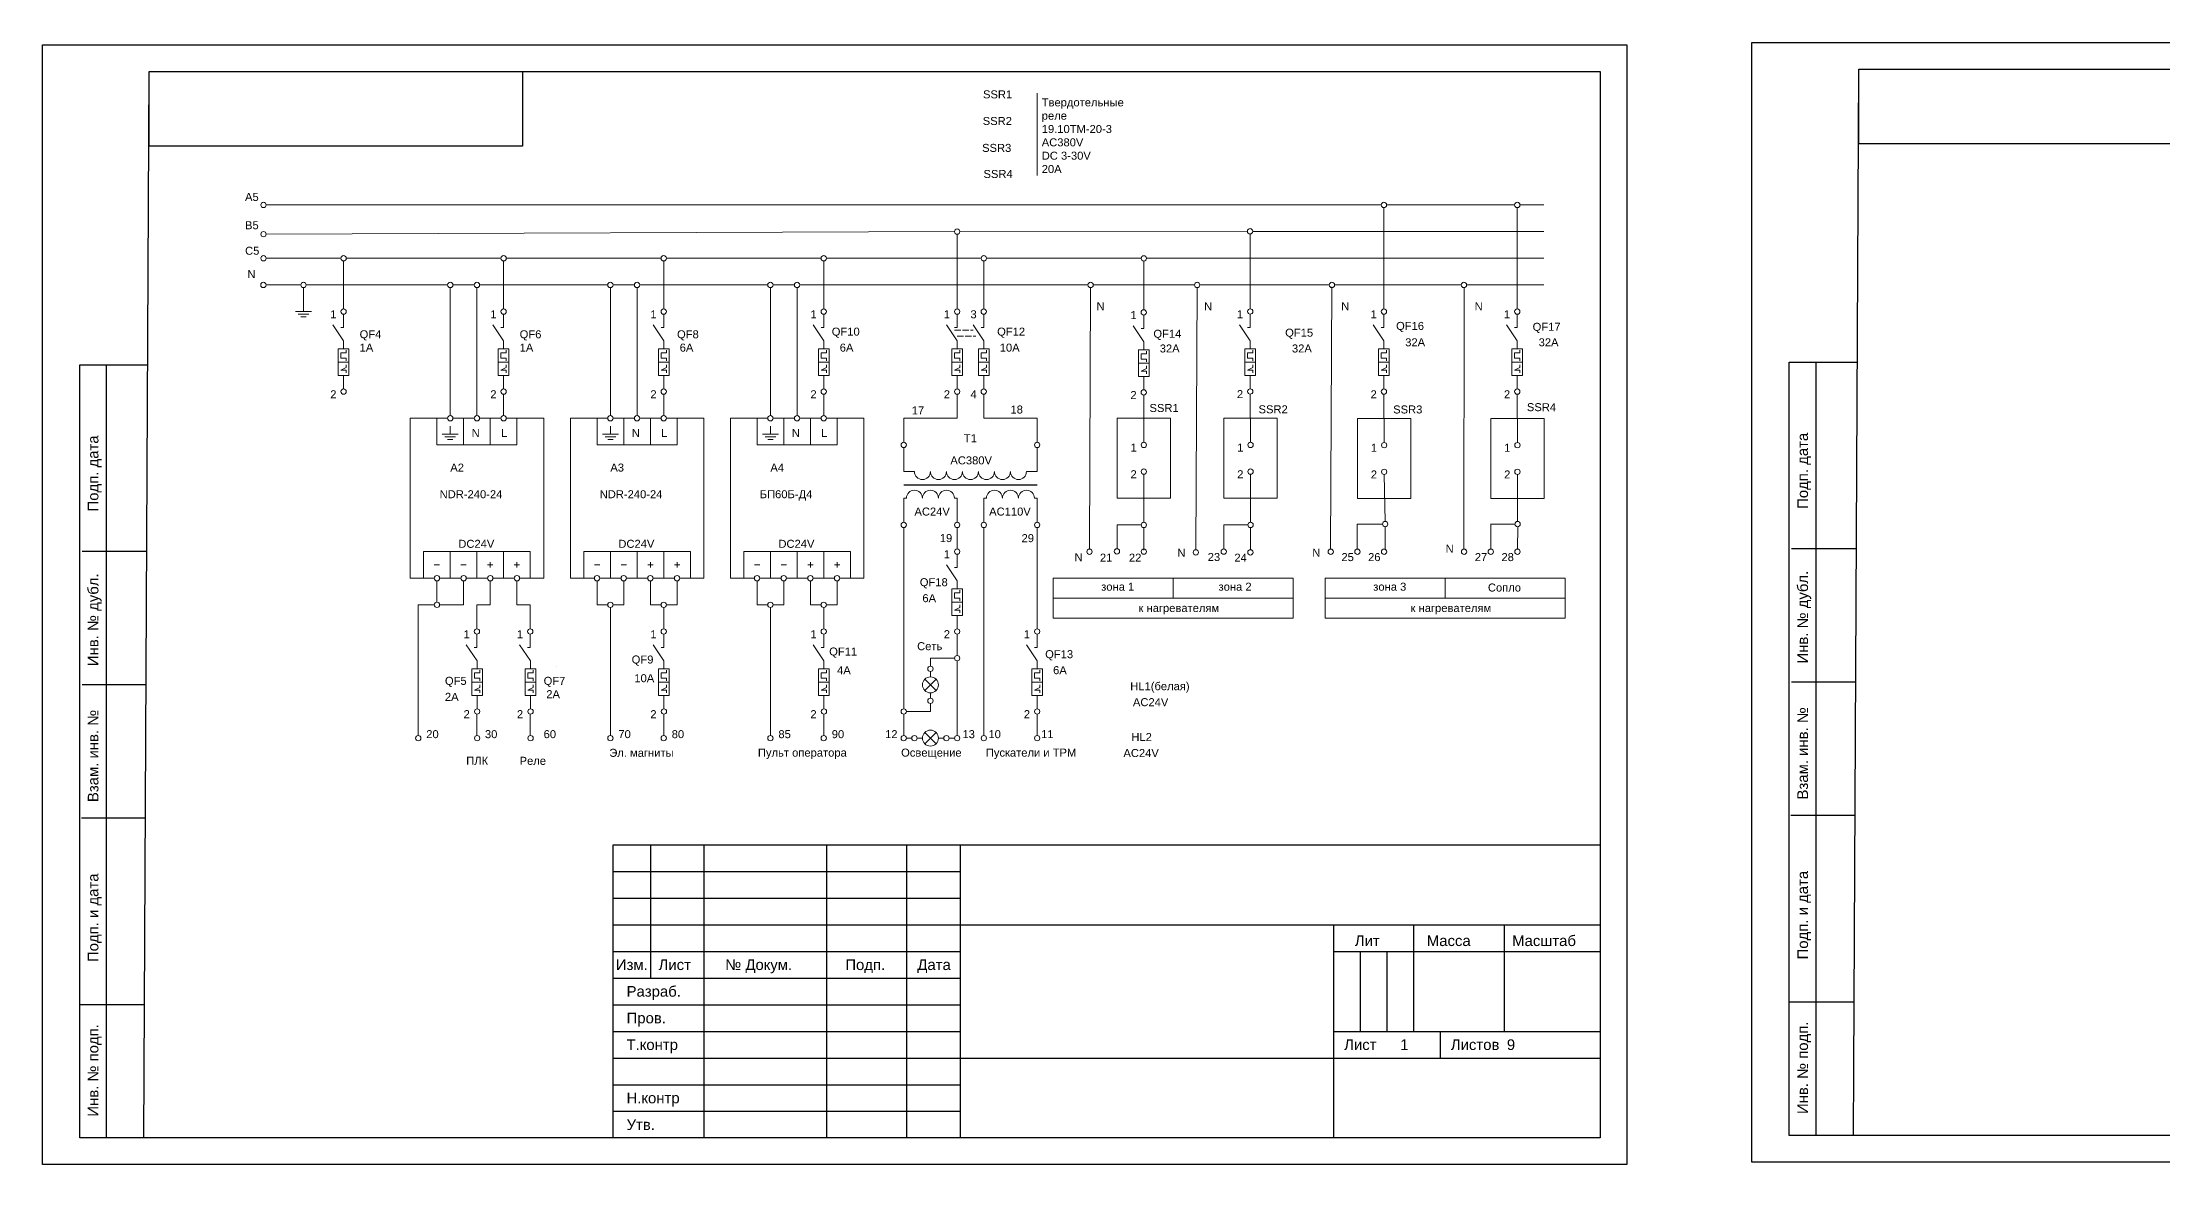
# Model space of a CAD drawing. Header units: millimetres. Extents: x 1674 to 4134, y 3039 to 4116.
# Drawn here: x 1678.6 to 2076, y 3615 to 3825.5 of the extents above; entities that cross this region are included whole.
import ezdxf

# ---------------------------------------------------------------- set-up
doc = ezdxf.new("R2010")
doc.units = ezdxf.units.MM
doc.linetypes.add('ACAD_ISO02W100', pattern=[15, 12, -3])
doc.layers.add('Аппаратура', color=7, linetype='Continuous', lineweight=20)
doc.layers.add('Рамки', color=7, linetype='Continuous', lineweight=25)
doc.styles.get("Standard").update_dxf_attribs({"font": 'arial.ttf'})

msp = doc.modelspace()

# ---------------------------------------------------------------- linework, layer by layer
at = {"layer": 'Аппаратура'}
for p, q in [((1865, 3815.97), (1865, 3800.54)), ((1720.5, 3795), (1854.51, 3795)), ((1854.51, 3795), (1929.51, 3795)), ((1930.01, 3794.5), (1930.01, 3775.5)), ((1930.51, 3795), (1954.51, 3795)), ((1955.01, 3794.5), (1955.01, 3775.5)), ((1955.51, 3795), (1960, 3795)), ((1720.5, 3789.54), (1849.51, 3790)), ((1850.01, 3775.5), (1850.01, 3789.5)), ((1850.51, 3789.98), (1904.42, 3790.06)), ((1904.92, 3789.56), (1904.95, 3775.52)), ((1905.42, 3790.05), (1960, 3790)), ((1720.5, 3785), (1734.51, 3785)), ((1735.01, 3784.5), (1735.01, 3775.5)), ((1735.51, 3785), (1764.51, 3785)), ((1765.01, 3784.5), (1765.01, 3775.5)), ((1765.51, 3785), (1794.51, 3785)), ((1795.01, 3784.5), (1795.01, 3775.5)), ((1795.51, 3785), (1824.51, 3785)), ((1825.01, 3784.5), (1825.01, 3775.5)), ((1825.51, 3785), (1854.51, 3785)), ((1855.01, 3784.5), (1855.01, 3775.5)), ((1855.51, 3785), (1884.51, 3785)), ((1884.99, 3784.49), (1884.99, 3775.35)), ((1885.5, 3785), (1960, 3785)), ((1720.51, 3780), (1727, 3780)), ((1727.5, 3775), (1727.5, 3779.5)), ((1728, 3780), (1754.51, 3780)), ((1755.01, 3755.5), (1755.01, 3779.5)), ((1755.51, 3780), (1759.51, 3780)), ((1760.01, 3755.5), (1760.01, 3779.5)), ((1760.51, 3780), (1784.51, 3780)), ((1785.01, 3755.5), (1785.01, 3779.5)), ((1785.51, 3780), (1789.51, 3780)), ((1785.51, 3780), (1789.51, 3780)), ((1790.01, 3755.5), (1790.01, 3779.5)), ((1790.51, 3780), (1814.51, 3780)), ((1815.01, 3755.5), (1815.01, 3779.5)), ((1815.51, 3780), (1819.51, 3780)), ((1815.51, 3780), (1819.51, 3780)), ((1820.01, 3755.5), (1820.01, 3779.5)), ((1820.51, 3780), (1874.52, 3780)), ((1875.01, 3779.5), (1874.82, 3730.47)), ((1875.52, 3780), (1894.5, 3780)), ((1895.01, 3779.5), (1894.78, 3730.35)), ((1895.5, 3780), (1919.76, 3780)), ((1920.24, 3779.65), (1920.01, 3730.5)), ((1920.76, 3780), (1944.51, 3780)), ((1945.02, 3779.5), (1945.01, 3730.5)), ((1945.51, 3780), (1960, 3780)), ((1729, 3775), (1726, 3775)), ((1728.5, 3774.5), (1726.5, 3774.5)), ((1728, 3774), (1727, 3774)), ((1735.01, 3769.5), (1733.01, 3772.5)), ((1734.51, 3772), (1735.01, 3772)), ((1735.01, 3772), (1735.01, 3774.5)), ((1765.01, 3769.5), (1763.01, 3772.5)), ((1764.51, 3772), (1765.01, 3772)), ((1765.01, 3772), (1765.01, 3774.5)), ((1795.01, 3769.5), (1793.01, 3772.5)), ((1794.51, 3772), (1795.01, 3772)), ((1795.01, 3772), (1795.01, 3774.5)), ((1825.01, 3769.5), (1823.01, 3772.5)), ((1824.51, 3772), (1825.01, 3772)), ((1825.01, 3772), (1825.01, 3774.5)), ((1850.01, 3769.5), (1848.01, 3772.5)), ((1849.51, 3772), (1850.01, 3772)), ((1850.01, 3772), (1850.01, 3774.5)), ((1855, 3769.5), (1853, 3772.5)), ((1854.5, 3772), (1855, 3772)), ((1855, 3772), (1855, 3774.5)), ((1884.99, 3769.35), (1882.99, 3772.35)), ((1884.49, 3771.85), (1884.99, 3771.85)), ((1884.99, 3771.85), (1884.99, 3774.35)), ((1904.95, 3769.52), (1902.95, 3772.52)), ((1904.45, 3772.02), (1904.95, 3772.02)), ((1904.95, 3772.02), (1904.95, 3774.52)), ((1930.01, 3769.5), (1928.01, 3772.5)), ((1929.51, 3772), (1930.01, 3772)), ((1930.01, 3772), (1930.01, 3774.5)), ((1955.01, 3769.5), (1953.01, 3772.5)), ((1954.51, 3772), (1955.01, 3772)), ((1955.01, 3772), (1955.01, 3774.5)), ((1735.01, 3768), (1735.01, 3769.5)), ((1735.51, 3767.75), (1735.51, 3767.25)), ((1765.01, 3768), (1765.01, 3769.5)), ((1765.51, 3767.75), (1765.51, 3767.25)), ((1795.01, 3768), (1795.01, 3769.5)), ((1795.51, 3767.75), (1795.51, 3767.25)), ((1825.01, 3768), (1825.01, 3769.5)), ((1825.51, 3767.75), (1825.51, 3767.25)), ((1850.01, 3768), (1850.01, 3769.5)), ((1850.51, 3767.75), (1850.51, 3767.25)), ((1855, 3768), (1855, 3769.5)), ((1855.5, 3767.75), (1855.5, 3767.25)), ((1884.99, 3767.85), (1884.99, 3769.35)), ((1885.49, 3767.6), (1885.49, 3767.1)), ((1904.95, 3768.02), (1904.95, 3769.52)), ((1905.45, 3767.77), (1905.45, 3767.27)), ((1930.01, 3768), (1930.01, 3769.5)), ((1930.51, 3767.75), (1930.51, 3767.25)), ((1955.01, 3768), (1955.01, 3769.5)), ((1955.51, 3767.75), (1955.51, 3767.25)), ((1734.01, 3765.5), (1736.01, 3765.5)), ((1735.51, 3767.25), (1734.51, 3767.25)), ((1734.51, 3767.25), (1734.51, 3766.25)), ((1734.51, 3766.25), (1735.51, 3766.25)), ((1734.51, 3764), (1735.51, 3764.5)), ((1735.51, 3764), (1734.51, 3764)), ((1735.51, 3766.25), (1735.51, 3765.75)), ((1735.51, 3764.5), (1735.51, 3765)), ((1735.51, 3763.5), (1735.51, 3764)), ((1764.01, 3765.5), (1766.01, 3765.5)), ((1765.51, 3767.25), (1764.51, 3767.25)), ((1764.51, 3767.25), (1764.51, 3766.25)), ((1764.51, 3766.25), (1765.51, 3766.25)), ((1764.51, 3764), (1765.51, 3764.5)), ((1765.51, 3764), (1764.51, 3764)), ((1765.51, 3766.25), (1765.51, 3765.75)), ((1765.51, 3764.5), (1765.51, 3765)), ((1765.51, 3763.5), (1765.51, 3764)), ((1794.01, 3765.5), (1796.01, 3765.5)), ((1795.51, 3767.25), (1794.51, 3767.25)), ((1794.51, 3767.25), (1794.51, 3766.25)), ((1794.51, 3766.25), (1795.51, 3766.25)), ((1794.51, 3764), (1795.51, 3764.5)), ((1795.51, 3764), (1794.51, 3764)), ((1795.51, 3766.25), (1795.51, 3765.75)), ((1795.51, 3764.5), (1795.51, 3765)), ((1795.51, 3763.5), (1795.51, 3764)), ((1824.01, 3765.5), (1826.01, 3765.5)), ((1825.51, 3767.25), (1824.51, 3767.25)), ((1824.51, 3767.25), (1824.51, 3766.25)), ((1824.51, 3766.25), (1825.51, 3766.25)), ((1824.51, 3764), (1825.51, 3764.5)), ((1825.51, 3764), (1824.51, 3764)), ((1825.51, 3766.25), (1825.51, 3765.75)), ((1825.51, 3764.5), (1825.51, 3765)), ((1825.51, 3763.5), (1825.51, 3764)), ((1849.01, 3765.5), (1851.01, 3765.5)), ((1850.51, 3767.25), (1849.51, 3767.25)), ((1849.51, 3767.25), (1849.51, 3766.25)), ((1849.51, 3766.25), (1850.51, 3766.25)), ((1849.51, 3764), (1850.51, 3764.5)), ((1850.51, 3764), (1849.51, 3764)), ((1850.51, 3766.25), (1850.51, 3765.75)), ((1850.51, 3764.5), (1850.51, 3765)), ((1850.51, 3763.5), (1850.51, 3764)), ((1854, 3765.5), (1856, 3765.5)), ((1855.5, 3767.25), (1854.5, 3767.25)), ((1854.5, 3767.25), (1854.5, 3766.25)), ((1854.5, 3766.25), (1855.5, 3766.25)), ((1854.5, 3764), (1855.5, 3764.5)), ((1855.5, 3764), (1854.5, 3764)), ((1855.5, 3766.25), (1855.5, 3765.75)), ((1855.5, 3764.5), (1855.5, 3765)), ((1855.5, 3763.5), (1855.5, 3764)), ((1883.99, 3765.35), (1885.99, 3765.35)), ((1885.49, 3767.1), (1884.49, 3767.1)), ((1884.49, 3767.1), (1884.49, 3766.1)), ((1884.49, 3766.1), (1885.49, 3766.1)), ((1884.49, 3763.85), (1885.49, 3764.35)), ((1885.49, 3763.85), (1884.49, 3763.85)), ((1885.49, 3766.1), (1885.49, 3765.6)), ((1885.49, 3764.35), (1885.49, 3764.85)), ((1885.49, 3763.35), (1885.49, 3763.85)), ((1903.95, 3765.52), (1905.95, 3765.52)), ((1905.45, 3767.27), (1904.45, 3767.27)), ((1904.45, 3767.27), (1904.45, 3766.27)), ((1904.45, 3766.27), (1905.45, 3766.27)), ((1904.45, 3764.02), (1905.45, 3764.52)), ((1905.45, 3764.02), (1904.45, 3764.02)), ((1905.45, 3766.27), (1905.45, 3765.77)), ((1905.45, 3764.52), (1905.45, 3765.02)), ((1905.45, 3763.52), (1905.45, 3764.02)), ((1929.01, 3765.5), (1931.01, 3765.5)), ((1930.51, 3767.25), (1929.51, 3767.25)), ((1929.51, 3767.25), (1929.51, 3766.25)), ((1929.51, 3766.25), (1930.51, 3766.25)), ((1929.51, 3764), (1930.51, 3764.5)), ((1930.51, 3764), (1929.51, 3764)), ((1930.51, 3766.25), (1930.51, 3765.75)), ((1930.51, 3764.5), (1930.51, 3765)), ((1930.51, 3763.5), (1930.51, 3764)), ((1954.01, 3765.5), (1956.01, 3765.5)), ((1955.51, 3767.25), (1954.51, 3767.25)), ((1954.51, 3767.25), (1954.51, 3766.25)), ((1954.51, 3766.25), (1955.51, 3766.25)), ((1954.51, 3764), (1955.51, 3764.5)), ((1955.51, 3764), (1954.51, 3764)), ((1955.51, 3766.25), (1955.51, 3765.75)), ((1955.51, 3764.5), (1955.51, 3765)), ((1955.51, 3763.5), (1955.51, 3764)), ((1735.01, 3763), (1735.01, 3760.5)), ((1765.01, 3763), (1765.01, 3760.5)), ((1795.01, 3763), (1795.01, 3760.5)), ((1825.01, 3763), (1825.01, 3760.5)), ((1850.01, 3763), (1850.01, 3760.5)), ((1855, 3763), (1855, 3760.5)), ((1884.99, 3762.85), (1884.99, 3760.35)), ((1904.95, 3763.02), (1904.95, 3760.52)), ((1930.01, 3763), (1930.01, 3760.5)), ((1955.01, 3763), (1955.01, 3760.5)), ((1765.01, 3759.5), (1765.01, 3755.5)), ((1795.01, 3759.5), (1795.01, 3755.5)), ((1825.01, 3759.5), (1825.01, 3755.5)), ((1850.01, 3755), (1850.01, 3759.5)), ((1855.01, 3759.5), (1855.01, 3755)), ((1885, 3759.35), (1885.01, 3750.5)), ((1904.95, 3759.52), (1905, 3750.5)), ((1930.01, 3759.5), (1930.04, 3750.46)), ((1955.01, 3759.5), (1955.04, 3750.46)), ((1756.51, 3752), (1753.51, 3752)), ((1755.01, 3752), (1755.01, 3753.5)), ((1786.51, 3752), (1783.51, 3752)), ((1785.01, 3752), (1785.01, 3753.5)), ((1816.51, 3752), (1813.51, 3752)), ((1815.01, 3752), (1815.01, 3753.5)), ((1840.01, 3750.5), (1840.01, 3755)), ((1840.01, 3755), (1850.01, 3755)), ((1855.01, 3755), (1865.01, 3755)), ((1865.01, 3750.5), (1865.01, 3755)), ((1756.01, 3751.5), (1754.01, 3751.5)), ((1755.51, 3751), (1754.51, 3751)), ((1786.01, 3751.5), (1784.01, 3751.5)), ((1785.51, 3751), (1784.51, 3751)), ((1816.01, 3751.5), (1814.01, 3751.5)), ((1815.51, 3751), (1814.51, 3751)), ((1840.01, 3745), (1840.01, 3749.5)), ((1865.01, 3745), (1865.01, 3749.5)), ((1840.01, 3745), (1842.01, 3745)), ((1863.01, 3745), (1865.01, 3745)), ((1885.01, 3744.5), (1885.01, 3735.5)), ((1905.01, 3744.5), (1905.01, 3735.5)), ((1930.05, 3744.46), (1930.22, 3735.65)), ((1955.04, 3744.46), (1955.05, 3735.65)), ((1840.51, 3740), (1840.01, 3740)), ((1840.01, 3740), (1840.01, 3735.5)), ((1849.51, 3740), (1850.01, 3740)), ((1850.01, 3740), (1850.01, 3735.5)), ((1855.51, 3740), (1855.01, 3740)), ((1855.01, 3740), (1855.01, 3735.5)), ((1864.51, 3740), (1865.01, 3740)), ((1865.01, 3740), (1865.01, 3735.5)), ((1840.01, 3734.5), (1840.01, 3700.5)), ((1850.01, 3734.5), (1850.01, 3730.5)), ((1855.01, 3734.5), (1855.01, 3695.5)), ((1865.01, 3734.5), (1865.01, 3715.5)), ((1880, 3730.54), (1880, 3735)), ((1880, 3735), (1884.51, 3735)), ((1885.01, 3734.5), (1885.01, 3730.29)), ((1900.01, 3730.54), (1900.01, 3735)), ((1900.01, 3735), (1904.51, 3735)), ((1905.01, 3734.5), (1905.01, 3730.29)), ((1925.01, 3730.46), (1925, 3735.15)), ((1925, 3735.15), (1929.74, 3735.15)), ((1930.24, 3734.65), (1930.24, 3730.44)), ((1950.01, 3735.15), (1954.56, 3735.15)), ((1950.06, 3730.46), (1950.06, 3735.15)), ((1955.08, 3734.65), (1955.06, 3730.46)), ((1762.51, 3728), (1762.51, 3727)), ((1767.51, 3728), (1767.51, 3727)), ((1792.51, 3728), (1792.51, 3727)), ((1797.51, 3728), (1797.51, 3727)), ((1822.51, 3728), (1822.51, 3727)), ((1827.51, 3728), (1827.51, 3727)), ((1850.01, 3727), (1850.01, 3729.5)), ((1752.01, 3727.5), (1753.01, 3727.5)), ((1752.51, 3724.5), (1752.51, 3720.5)), ((1757.01, 3727.5), (1758.01, 3727.5)), ((1757.51, 3724.5), (1757.51, 3720)), ((1762.01, 3727.5), (1763.01, 3727.5)), ((1762.51, 3724.5), (1762.51, 3720)), ((1767.01, 3727.5), (1768.01, 3727.5)), ((1767.51, 3724.5), (1767.51, 3720)), ((1782.01, 3727.5), (1783.01, 3727.5)), ((1782.51, 3724.5), (1782.51, 3720)), ((1787.01, 3727.5), (1788.01, 3727.5)), ((1787.51, 3724.5), (1787.51, 3720)), ((1792.01, 3727.5), (1793.01, 3727.5)), ((1792.51, 3724.5), (1792.51, 3720)), ((1797.01, 3727.5), (1798.01, 3727.5)), ((1797.51, 3724.5), (1797.51, 3720)), ((1812.01, 3727.5), (1813.01, 3727.5)), ((1812.51, 3724.5), (1812.51, 3720)), ((1817.01, 3727.5), (1818.01, 3727.5)), ((1817.51, 3724.5), (1817.51, 3720)), ((1822.01, 3727.5), (1823.01, 3727.5)), ((1822.51, 3724.5), (1822.51, 3720)), ((1827.01, 3727.5), (1828.01, 3727.5)), ((1827.51, 3724.5), (1827.51, 3720)), ((1850.01, 3724.5), (1848.01, 3727.5)), ((1849.51, 3727), (1850.01, 3727)), ((1850.01, 3723), (1850.01, 3724.5)), ((1890.51, 3725), (1890.51, 3721.25)), ((1941.51, 3725), (1941.51, 3721.25)), ((1749, 3720), (1749, 3695.5)), ((1749, 3720), (1752.01, 3720)), ((1753.01, 3720), (1757.51, 3720)), ((1760, 3715.5), (1760, 3720)), ((1760, 3720), (1762.51, 3720)), ((1770, 3720), (1767.51, 3720)), ((1770, 3715.5), (1770, 3720)), ((1782.51, 3720), (1784.51, 3720)), ((1785.51, 3720), (1787.51, 3720)), ((1792.51, 3720), (1794.51, 3720)), ((1795.51, 3720), (1797.51, 3720)), ((1812.51, 3720), (1814.51, 3720)), ((1815.51, 3720), (1817.51, 3720)), ((1822.51, 3720), (1824.51, 3720)), ((1825.51, 3720), (1827.51, 3720)), ((1849.01, 3720.5), (1851.01, 3720.5)), ((1850.51, 3722.25), (1849.51, 3722.25)), ((1849.51, 3722.25), (1849.51, 3721.25)), ((1849.51, 3721.25), (1850.51, 3721.25)), ((1850.51, 3722.75), (1850.51, 3722.25)), ((1850.51, 3721.25), (1850.51, 3720.75)), ((1850.51, 3719.5), (1850.51, 3720)), ((1868.01, 3721.25), (1913.01, 3721.25)), ((1919.01, 3721.25), (1964.01, 3721.25)), ((1785.01, 3719.5), (1785.01, 3695.5)), ((1795.01, 3719.5), (1795.01, 3715.5)), ((1815.01, 3719.5), (1815.01, 3695.5)), ((1825.01, 3719.5), (1825.01, 3715.5)), ((1849.51, 3719), (1850.51, 3719.5)), ((1850.51, 3719), (1849.51, 3719)), ((1850.01, 3718), (1850.01, 3715.5)), ((1850.51, 3718.5), (1850.51, 3719)), ((1760.02, 3709.5), (1758.01, 3712.49)), ((1759.51, 3712), (1760.01, 3712)), ((1760.01, 3712), (1760, 3714.5)), ((1770.02, 3709.5), (1768.01, 3712.49)), ((1769.51, 3712), (1770.01, 3712)), ((1770, 3715.5), (1770, 3715.5)), ((1770.01, 3712), (1770, 3714.5)), ((1795.02, 3709.5), (1793.01, 3712.49)), ((1794.52, 3712), (1795.02, 3712)), ((1795.01, 3715.5), (1795.01, 3715.5)), ((1795.02, 3712), (1795.01, 3714.5)), ((1825.02, 3709.5), (1823.01, 3712.49)), ((1824.52, 3712), (1825.02, 3712)), ((1825.01, 3715.5), (1825.01, 3715.5)), ((1825.02, 3712), (1825.01, 3714.5)), ((1850.01, 3714.5), (1850.01, 3710.5)), ((1865.01, 3709.5), (1863.01, 3712.5)), ((1864.51, 3712), (1865.01, 3712)), ((1865.01, 3712), (1865.01, 3714.5)), ((1760.02, 3708), (1760.02, 3709.5)), ((1770.02, 3708), (1770.02, 3709.5)), ((1775, 3708.5), (1775, 3708.5)), ((1795.03, 3708), (1795.02, 3709.5)), ((1825.03, 3708), (1825.02, 3709.5)), ((1845.01, 3708.5), (1845.01, 3710)), ((1845.01, 3710), (1849.51, 3710)), ((1850.01, 3709.5), (1850.01, 3695.5)), ((1865.01, 3708), (1865.01, 3709.5)), ((1759.03, 3705.5), (1761.03, 3705.5)), ((1760.52, 3707.25), (1759.52, 3707.25)), ((1759.52, 3707.25), (1759.53, 3706.25)), ((1759.53, 3706.25), (1760.53, 3706.25)), ((1759.54, 3704), (1760.53, 3704.5)), ((1760.54, 3704), (1759.54, 3704)), ((1760.52, 3707.75), (1760.52, 3707.25)), ((1760.53, 3706.25), (1760.53, 3705.75)), ((1760.53, 3704.5), (1760.53, 3705)), ((1760.54, 3703.5), (1760.54, 3704)), ((1769.03, 3705.5), (1771.03, 3705.5)), ((1770.52, 3707.25), (1769.52, 3707.25)), ((1769.52, 3707.25), (1769.53, 3706.25)), ((1769.53, 3706.25), (1770.53, 3706.25)), ((1769.54, 3704), (1770.53, 3704.5)), ((1770.54, 3704), (1769.54, 3704)), ((1770.52, 3707.75), (1770.52, 3707.25)), ((1770.53, 3706.25), (1770.53, 3705.75)), ((1770.53, 3704.5), (1770.53, 3705)), ((1770.54, 3703.5), (1770.54, 3704)), ((1794.04, 3705.5), (1796.04, 3705.5)), ((1795.53, 3707.25), (1794.53, 3707.25)), ((1794.53, 3707.25), (1794.53, 3706.25)), ((1794.53, 3706.25), (1795.53, 3706.25)), ((1794.54, 3704), (1795.54, 3704.5)), ((1795.54, 3704), (1794.54, 3704)), ((1795.53, 3707.75), (1795.53, 3707.25)), ((1795.53, 3706.25), (1795.54, 3705.75)), ((1795.54, 3704.5), (1795.54, 3705)), ((1795.54, 3703.5), (1795.54, 3704)), ((1824.04, 3705.5), (1826.04, 3705.5)), ((1825.53, 3707.25), (1824.53, 3707.25)), ((1824.53, 3707.25), (1824.53, 3706.25)), ((1824.53, 3706.25), (1825.53, 3706.25)), ((1824.54, 3704), (1825.54, 3704.5)), ((1825.54, 3704), (1824.54, 3704)), ((1825.53, 3707.75), (1825.53, 3707.25)), ((1825.53, 3706.25), (1825.54, 3705.75)), ((1825.54, 3704.5), (1825.54, 3705)), ((1825.54, 3703.5), (1825.54, 3704)), ((1843.95, 3703.94), (1846.07, 3706.06)), ((1843.95, 3706.06), (1846.07, 3703.94)), ((1845.01, 3706.5), (1845.01, 3707.5)), ((1864.01, 3705.5), (1866.01, 3705.5)), ((1865.51, 3707.25), (1864.51, 3707.25)), ((1864.51, 3707.25), (1864.51, 3706.25)), ((1864.51, 3706.25), (1865.51, 3706.25)), ((1864.51, 3704), (1865.51, 3704.5)), ((1865.51, 3704), (1864.51, 3704)), ((1865.51, 3707.75), (1865.51, 3707.25)), ((1865.51, 3706.25), (1865.51, 3705.75)), ((1865.51, 3704.5), (1865.51, 3705)), ((1865.51, 3703.5), (1865.51, 3704)), ((1760.04, 3703), (1760.05, 3700.5)), ((1770.04, 3703), (1770.05, 3700.5)), ((1795.04, 3703), (1795.05, 3700.5)), ((1825.04, 3703), (1825.05, 3700.5)), ((1845.01, 3700), (1840.51, 3700)), ((1845.01, 3703.5), (1845.01, 3702.5)), ((1845.01, 3701.5), (1845.01, 3700)), ((1865.01, 3703), (1865.01, 3700.5)), ((1760, 3695.5), (1760, 3699.5)), ((1770, 3695.5), (1770, 3699.51)), ((1795.01, 3699.5), (1795.01, 3695.5)), ((1825.01, 3699.5), (1825.01, 3695.5)), ((1840.01, 3699.5), (1840.01, 3695.5)), ((1846.07, 3693.94), (1843.95, 3696.06)), ((1843.95, 3693.94), (1846.07, 3696.06)), ((1865.01, 3699.5), (1865.01, 3695.5)), ((1840.51, 3695), (1841.51, 3695)), ((1843.51, 3695), (1842.51, 3695)), ((1846.51, 3695), (1847.51, 3695)), ((1848.51, 3695), (1849.51, 3695))]:
    msp.add_line(p, q, dxfattribs=at)
at = {"layer": 'Аппаратура', "linetype": 'ACAD_ISO02W100', "ltscale": 0.1}
for p, q in [((1849.51, 3771.5), (1853.01, 3771.5)), ((1850, 3770.42), (1853.51, 3770.42))]:
    msp.add_line(p, q, dxfattribs=at)
at = {"layer": 'Аппаратура', "lineweight": 30}
msp.add_line((1840.01, 3742.5), (1865.01, 3742.5), dxfattribs=at)
at = {"layer": 'Аппаратура'}
for points in [[(1734.01, 3768), (1736.01, 3768), (1736.01, 3763), (1734.01, 3763)], [(1764.01, 3768), (1766.01, 3768), (1766.01, 3763), (1764.01, 3763)], [(1794.01, 3768), (1796.01, 3768), (1796.01, 3763), (1794.01, 3763)], [(1824.01, 3768), (1826.01, 3768), (1826.01, 3763), (1824.01, 3763)], [(1849.01, 3768), (1851.01, 3768), (1851.01, 3763), (1849.01, 3763)], [(1854, 3768), (1856, 3768), (1856, 3763), (1854, 3763)], [(1883.99, 3767.85), (1885.99, 3767.85), (1885.99, 3762.85), (1883.99, 3762.85)], [(1903.95, 3768.02), (1905.95, 3768.02), (1905.95, 3763.02), (1903.95, 3763.02)], [(1929.01, 3768), (1931.01, 3768), (1931.01, 3763), (1929.01, 3763)], [(1954.01, 3768), (1956.01, 3768), (1956.01, 3763), (1954.01, 3763)], [(1880.01, 3755), (1890.01, 3755), (1890.01, 3740), (1880.01, 3740)], [(1900.01, 3755), (1910.01, 3755), (1910.01, 3740), (1900.01, 3740)], [(1925.05, 3754.96), (1935.05, 3754.96), (1935.05, 3739.96), (1925.05, 3739.96)], [(1950.04, 3754.96), (1960.04, 3754.96), (1960.04, 3739.96), (1950.04, 3739.96)], [(1868.01, 3725), (1913.01, 3725), (1913.01, 3717.5), (1868.01, 3717.5)], [(1919.01, 3725), (1964.01, 3725), (1964.01, 3717.5), (1919.01, 3717.5)], [(1849.01, 3723), (1851.01, 3723), (1851.01, 3718), (1849.01, 3718)], [(1759.02, 3708), (1761.02, 3708), (1761.04, 3703), (1759.04, 3703)], [(1769.02, 3708), (1771.02, 3708), (1771.04, 3703), (1769.04, 3703)], [(1794.03, 3708), (1796.03, 3708), (1796.04, 3703), (1794.04, 3703)], [(1824.03, 3708), (1826.03, 3708), (1826.04, 3703), (1824.04, 3703)], [(1864.01, 3708), (1866.01, 3708), (1866.01, 3703), (1864.01, 3703)]]:
    msp.add_lwpolyline(points, close=True, dxfattribs=at)
for points in [[(1752.01, 3725), (1747.51, 3725), (1747.51, 3755), (1754.51, 3755)], [(1755.51, 3755), (1757.51, 3755), (1757.51, 3750), (1752.51, 3750), (1752.51, 3755), (1754.51, 3755)], [(1755.51, 3755), (1759.51, 3755)], [(1760.51, 3755), (1762.51, 3755), (1762.51, 3750), (1757.51, 3750), (1757.51, 3755), (1759.51, 3755)], [(1760.51, 3755), (1764.51, 3755)], [(1765.51, 3755), (1767.51, 3755), (1767.51, 3750), (1762.51, 3750), (1762.51, 3755), (1764.51, 3755)], [(1765.51, 3755), (1772.51, 3755), (1772.51, 3725), (1768.01, 3725)], [(1782.01, 3725), (1777.51, 3725), (1777.51, 3755), (1784.51, 3755)], [(1785.51, 3755), (1787.51, 3755), (1787.51, 3750), (1782.51, 3750), (1782.51, 3755), (1784.51, 3755)], [(1785.51, 3755), (1789.51, 3755)], [(1790.51, 3755), (1792.51, 3755), (1792.51, 3750), (1787.51, 3750), (1787.51, 3755), (1789.51, 3755)], [(1790.51, 3755), (1794.51, 3755)], [(1795.51, 3755), (1797.51, 3755), (1797.51, 3750), (1792.51, 3750), (1792.51, 3755), (1794.51, 3755)], [(1795.51, 3755), (1802.51, 3755), (1802.51, 3725), (1798.01, 3725)], [(1812.01, 3725), (1807.51, 3725), (1807.51, 3755), (1814.51, 3755)], [(1815.51, 3755), (1817.51, 3755), (1817.51, 3750), (1812.51, 3750), (1812.51, 3755), (1814.51, 3755)], [(1815.51, 3755), (1819.51, 3755)], [(1820.51, 3755), (1822.51, 3755), (1822.51, 3750), (1817.51, 3750), (1817.51, 3755), (1819.51, 3755)], [(1820.51, 3755), (1824.51, 3755)], [(1825.51, 3755), (1827.51, 3755), (1827.51, 3750), (1822.51, 3750), (1822.51, 3755), (1824.51, 3755)], [(1825.51, 3755), (1832.51, 3755), (1832.51, 3725), (1828.01, 3725)], [(1752.01, 3725), (1750.01, 3725), (1750.01, 3730), (1755.01, 3730), (1755.01, 3725), (1753.01, 3725)], [(1757.01, 3725), (1755.01, 3725), (1755.01, 3730), (1760.01, 3730), (1760.01, 3725), (1758.01, 3725)], [(1762.01, 3725), (1760.01, 3725), (1760.01, 3730), (1765.01, 3730), (1765.01, 3725), (1763.01, 3725)], [(1767.01, 3725), (1765.01, 3725), (1765.01, 3730), (1770.01, 3730), (1770.01, 3725), (1768.01, 3725)], [(1782.01, 3725), (1780.01, 3725), (1780.01, 3730), (1785.01, 3730), (1785.01, 3725), (1783.01, 3725)], [(1787.01, 3725), (1785.01, 3725), (1785.01, 3730), (1790.01, 3730), (1790.01, 3725), (1788.01, 3725)], [(1792.01, 3725), (1790.01, 3725), (1790.01, 3730), (1795.01, 3730), (1795.01, 3725), (1793.01, 3725)], [(1797.01, 3725), (1795.01, 3725), (1795.01, 3730), (1800.01, 3730), (1800.01, 3725), (1798.01, 3725)], [(1812.01, 3725), (1810.01, 3725), (1810.01, 3730), (1815.01, 3730), (1815.01, 3725), (1813.01, 3725)], [(1817.01, 3725), (1815.01, 3725), (1815.01, 3730), (1820.01, 3730), (1820.01, 3725), (1818.01, 3725)], [(1822.01, 3725), (1820.01, 3725), (1820.01, 3730), (1825.01, 3730), (1825.01, 3725), (1823.01, 3725)], [(1827.01, 3725), (1825.01, 3725), (1825.01, 3730), (1830.01, 3730), (1830.01, 3725), (1828.01, 3725)], [(1757.01, 3725), (1753.01, 3725)], [(1762.01, 3725), (1758.01, 3725)], [(1767.01, 3725), (1763.01, 3725)], [(1787.01, 3725), (1783.01, 3725)], [(1792.01, 3725), (1788.01, 3725)], [(1797.01, 3725), (1793.01, 3725)], [(1817.01, 3725), (1813.01, 3725)], [(1822.01, 3725), (1818.01, 3725)], [(1827.01, 3725), (1823.01, 3725)]]:
    msp.add_lwpolyline(points, dxfattribs=at)
for centre, radius in [((1720, 3795), 0.5), ((1930.01, 3795), 0.5), ((1955.01, 3795), 0.5), ((1720, 3789.53), 0.5), ((1850.01, 3790), 0.5), ((1904.92, 3790.06), 0.5), ((1720, 3785), 0.5), ((1735.01, 3785), 0.5), ((1765.01, 3785), 0.5), ((1795.01, 3785), 0.5), ((1825.01, 3785), 0.5), ((1855.01, 3785), 0.5), ((1885, 3784.98), 0.5), ((1719.97, 3780), 0.5), ((1727.5, 3780), 0.5), ((1755.01, 3780), 0.5), ((1760.01, 3780), 0.5), ((1785.01, 3780), 0.5), ((1790.01, 3780), 0.5), ((1815.01, 3780), 0.5), ((1820.01, 3780), 0.5), ((1875.02, 3780), 0.5), ((1895, 3780), 0.5), ((1920.26, 3780), 0.5), ((1945.01, 3780), 0.5), ((1735.01, 3775), 0.5), ((1765.01, 3775), 0.5), ((1795.01, 3775), 0.5), ((1825.01, 3775), 0.5), ((1850.01, 3775), 0.5), ((1855, 3775), 0.5), ((1904.95, 3775.02), 0.5), ((1930.01, 3775), 0.5), ((1955.01, 3775), 0.5), ((1884.99, 3774.85), 0.5), ((1735.01, 3760), 0.5), ((1765.01, 3760), 0.5), ((1795.01, 3760), 0.5), ((1825.01, 3760), 0.5), ((1850.01, 3760), 0.5), ((1855, 3760), 0.5), ((1884.99, 3759.85), 0.5), ((1904.95, 3760.02), 0.5), ((1930.01, 3760), 0.5), ((1955.01, 3760), 0.5), ((1755.01, 3755), 0.5), ((1760.01, 3755), 0.5), ((1765.01, 3755), 0.5), ((1785.01, 3755), 0.5), ((1790.01, 3755), 0.5), ((1795.01, 3755), 0.5), ((1815.01, 3755), 0.5), ((1820.01, 3755), 0.5), ((1825.01, 3755), 0.5), ((1840.01, 3750), 0.5), ((1865.01, 3750), 0.5), ((1885.01, 3750), 0.5), ((1905.01, 3750), 0.5), ((1930.05, 3749.96), 0.5), ((1955.04, 3749.96), 0.5), ((1885.01, 3745), 0.5), ((1905.01, 3745), 0.5), ((1930.05, 3744.96), 0.5), ((1955.04, 3744.96), 0.5), ((1840.01, 3735), 0.5), ((1850.01, 3735), 0.5), ((1855.01, 3735), 0.5), ((1865.01, 3735), 0.5), ((1885.01, 3735), 0.5), ((1905.01, 3735), 0.5), ((1930.24, 3735.15), 0.5), ((1955.06, 3735.15), 0.5), ((1850.01, 3730), 0.5), ((1874.82, 3729.97), 0.5), ((1879.96, 3730.04), 0.5), ((1885.01, 3730), 0.5), ((1894.76, 3729.85), 0.5), ((1899.98, 3729.98), 0.5), ((1904.98, 3729.85), 0.5), ((1920.04, 3729.96), 0.5), ((1925.04, 3729.96), 0.5), ((1930.04, 3729.96), 0.5), ((1945.04, 3729.96), 0.5), ((1950.04, 3729.96), 0.5), ((1955.04, 3729.96), 0.5), ((1752.51, 3725), 0.5), ((1757.51, 3725), 0.5), ((1762.51, 3725), 0.5), ((1767.51, 3725), 0.5), ((1782.51, 3725), 0.5), ((1787.51, 3725), 0.5), ((1792.51, 3725), 0.5), ((1797.51, 3725), 0.5), ((1812.51, 3725), 0.5), ((1817.51, 3725), 0.5), ((1822.51, 3725), 0.5), ((1827.51, 3725), 0.5), ((1752.51, 3720), 0.5), ((1785.01, 3720), 0.5), ((1795.01, 3720), 0.5), ((1815.01, 3720), 0.5), ((1825.01, 3720), 0.5), ((1760, 3715), 0.5), ((1770, 3715), 0.5), ((1795.01, 3715), 0.5), ((1825.01, 3715), 0.5), ((1850.01, 3715), 0.5), ((1865.01, 3715), 0.5), ((1845.01, 3708), 0.5), ((1850.01, 3710), 0.5), ((1845.01, 3705), 1.5), ((1760.05, 3700), 0.5), ((1770.05, 3700), 0.5), ((1795.05, 3700), 0.5), ((1825.05, 3700), 0.5), ((1840.01, 3700), 0.5), ((1845.01, 3702), 0.5), ((1865.01, 3700), 0.5), ((1845.01, 3695), 1.5), ((1749, 3695), 0.5), ((1760.05, 3695), 0.5), ((1770.05, 3695), 0.5), ((1785.01, 3695), 0.5), ((1795.01, 3695), 0.5), ((1815.01, 3695), 0.5), ((1825.01, 3695), 0.5), ((1840.01, 3695), 0.5), ((1842.01, 3695), 0.5), ((1848.01, 3695), 0.5), ((1850.01, 3695), 0.5), ((1855.01, 3695), 0.5), ((1865.01, 3695), 0.5)]:
    msp.add_circle(centre, radius, dxfattribs=at)
for centre, start, end in [((1843.51, 3745), 180, 0), ((1846.51, 3745), 180, 0), ((1849.51, 3745), 180, 0), ((1852.51, 3745), 180, 0), ((1855.51, 3745), 180, 0), ((1858.51, 3745), 180, 0), ((1861.51, 3745), 180, 0), ((1842.01, 3740), 0, 180), ((1845.01, 3740), 0, 180), ((1848.01, 3740), 0, 180), ((1857.01, 3740), 0, 180), ((1860.01, 3740), 0, 180), ((1863.01, 3740), 0, 180)]:
    msp.add_arc(centre, 1.5, start, end, dxfattribs=at)
at = {"layer": 'Рамки'}
for p, q in [((1697.55, 3620.01), (1698.55, 3820.01)), ((1698.55, 3820.01), (1970.55, 3820.01)), ((1970.55, 3820.01), (1970.55, 3620.01)), ((2018, 3620.5), (2019, 3820.5)), ((2019, 3820.5), (2291, 3820.5)), ((1685.55, 3765.01), (1698.28, 3765.01)), ((1685.55, 3620.01), (1685.55, 3765.01)), ((1690.55, 3620.01), (1690.55, 3765.01)), ((2006, 3765.5), (2018.72, 3765.5)), ((2006, 3620.5), (2006, 3765.5)), ((2011, 3620.5), (2011, 3765.5)), ((1697.98, 3730.01), (1685.98, 3730.01)), ((2018.42, 3730.5), (2006.42, 3730.5)), ((1697.98, 3705.01), (1685.98, 3705.01)), ((2018.42, 3705.5), (2006.42, 3705.5)), ((2018.3, 3680.5), (2006.3, 3680.5)), ((1697.85, 3680.01), (1685.85, 3680.01)), ((1792.55, 3675.01), (1792.55, 3650.01)), ((1802.55, 3675.01), (1802.55, 3620.01)), ((1825.55, 3675.01), (1825.55, 3620.01)), ((1840.55, 3675.01), (1840.55, 3620.01)), ((1785.55, 3670.01), (1850.55, 3670.01)), ((1785.55, 3665.01), (1850.55, 3665.01)), ((1785.55, 3660.01), (1850.55, 3660.01)), ((1850.55, 3660.01), (1970.55, 3660.01)), ((1920.55, 3660.01), (1920.55, 3620.01)), ((1935.55, 3660.01), (1935.55, 3640.01)), ((1952.55, 3660.01), (1952.55, 3640.01)), ((1785.55, 3655.01), (1850.55, 3655.01)), ((1920.55, 3655.01), (1970.55, 3655.01)), ((1925.55, 3655.01), (1925.55, 3640.01)), ((1930.55, 3655.01), (1930.55, 3640.01)), ((1785.55, 3650.01), (1850.55, 3650.01)), ((1697.68, 3645.01), (1685.68, 3645.01)), ((1697.68, 3645.01), (1685.68, 3645.01)), ((1697.68, 3645.01), (1685.68, 3645.01)), ((1785.55, 3645.01), (1850.55, 3645.01)), ((2018.12, 3645.5), (2006.12, 3645.5)), ((2018.12, 3645.5), (2006.12, 3645.5)), ((2018.12, 3645.5), (2006.12, 3645.5)), ((1785.55, 3640.01), (1850.55, 3640.01)), ((1920.55, 3640.01), (1970.55, 3640.01)), ((1940.55, 3640.01), (1940.55, 3635.01)), ((1785.55, 3635.01), (1850.55, 3635.01)), ((1850.55, 3635.01), (1970.55, 3635.01)), ((1785.55, 3630.01), (1850.55, 3630.01)), ((1785.55, 3625.01), (1850.55, 3625.01)), ((2018, 3620.5), (2006, 3620.5)), ((2291, 3620.5), (2018, 3620.5)), ((1697.55, 3620.01), (1685.55, 3620.01)), ((1970.55, 3620.01), (1697.55, 3620.01))]:
    msp.add_line(p, q, dxfattribs=at)
for points in [[(1678.55, 3825.01), (1975.55, 3825.01), (1975.55, 3615.01), (1678.55, 3615.01)], [(1999, 3825.5), (2296, 3825.5), (2296, 3615.5), (1999, 3615.5)], [(1698.55, 3820.01), (1768.55, 3820.01), (1768.55, 3806.01), (1698.55, 3806.01)], [(2019, 3820.5), (2089, 3820.5), (2089, 3806.5), (2019, 3806.5)], [(1785.55, 3620.01), (1785.55, 3675.01), (1970.55, 3675.01), (1970.55, 3620.01)], [(1785.55, 3675.01), (1850.55, 3675.01), (1850.55, 3620.01), (1785.55, 3620.01)]]:
    msp.add_lwpolyline(points, close=True, dxfattribs=at)

# ---------------------------------------------------------------- texts
at = {"layer": 'Аппаратура'}
for s, p in [('SSR1', (1854.86, 3815)), ('SSR2', (1854.81, 3810.01)), ('SSR3', (1854.69, 3804.96)), ('SSR4', (1854.95, 3800.07)), ('A5', (1716.53, 3795.76)), ('B5', (1716.53, 3790.45)), ('C5', (1716.54, 3785.67)), ('N', (1716.97, 3781.29)), ('N', (1876.15, 3775.25)), ('N', (1896.29, 3775.25)), ('N', (1922.01, 3775.25)), ('N', (1947.01, 3775.25)), ('1', (1732.51, 3773.75)), ('QF4', (1738.01, 3770)), ('1', (1762.51, 3773.75)), ('QF6', (1768.01, 3770)), ('1', (1792.51, 3773.75)), ('QF8', (1797.51, 3770)), ('1', (1822.51, 3773.75)), ('QF10', (1826.51, 3770.5)), ('1', (1847.51, 3773.75)), ('3', (1852.51, 3773.75)), ('QF12', (1857.51, 3770.5)), ('1', (1882.49, 3773.6)), ('QF14', (1886.8, 3770.1)), ('1', (1902.45, 3773.77)), ('QF15', (1911.5, 3770.3)), ('1', (1927.51, 3773.75)), ('QF16', (1932.29, 3771.57)), ('1', (1952.51, 3773.75)), ('QF17', (1957.88, 3771.4)), ('1A', (1738.01, 3767.5)), ('1A', (1768.01, 3767.5)), ('6A', (1798.01, 3767.5)), ('6A', (1828.01, 3767.5)), ('10A', (1858, 3767.5)), ('32A', (1887.99, 3767.34)), ('32A', (1912.77, 3767.34)), ('32A', (1934, 3768.5)), ('32A', (1959.01, 3768.5)), ('2', (1732.51, 3758.75)), ('2', (1762.51, 3758.75)), ('2', (1792.51, 3758.75)), ('2', (1822.51, 3758.75)), ('2', (1847.51, 3758.75)), ('4', (1852.51, 3758.75)), ('2', (1882.49, 3758.6)), ('2', (1902.45, 3758.77)), ('2', (1927.51, 3758.75)), ('2', (1952.51, 3758.75)), ('17', (1841.5, 3755.72)), ('18', (1860.01, 3755.89)), ('SSR1', (1886.07, 3756.18)), ('SSR2', (1906.51, 3755.93)), ('SSR3', (1931.74, 3755.9)), ('SSR4', (1956.81, 3756.33)), ('N', (1759.01, 3751.5)), ('L', (1764.51, 3751.5)), ('N', (1789.01, 3751.5)), ('L', (1794.51, 3751.5)), ('N', (1819.01, 3751.5)), ('L', (1824.51, 3751.5)), ('T1', (1851.28, 3750.51)), ('AC380V', (1848.74, 3746.35)), ('1', (1882.51, 3748.75)), ('1', (1902.51, 3748.75)), ('1', (1927.55, 3748.71)), ('1', (1952.54, 3748.71)), ('A2', (1755.01, 3745)), ('A3', (1785.01, 3745)), ('A4', (1815.01, 3745)), ('2', (1882.51, 3743.75)), ('2', (1902.51, 3743.75)), ('2', (1927.55, 3743.71)), ('2', (1952.54, 3743.71)), ('NDR-240-24', (1753.01, 3740)), ('NDR-240-24', (1783.01, 3740)), ('БП60Б-Д4', (1813.01, 3740)), ('AC24V', (1842.01, 3736.75)), ('AC110V', (1856.01, 3736.75)), ('DC24V', (1756.51, 3730.7)), ('DC24V', (1786.51, 3730.7)), ('DC24V', (1816.51, 3730.7)), ('19', (1846.76, 3731.78)), ('29', (1862.09, 3731.76)), ('1', (1847.51, 3728.75)), ('N', (1872.02, 3728.17)), ('21', (1876.77, 3728.1)), ('22', (1882.21, 3728.1)), ('N', (1891.29, 3729.02)), ('23', (1896.98, 3728.23)), ('24', (1901.98, 3728.1)), ('N', (1916.58, 3729.02)), ('25', (1922.04, 3728.21)), ('26', (1927.04, 3728.21)), ('N', (1941.58, 3729.78)), ('27', (1947.04, 3728.21)), ('28', (1952.04, 3728.21)), ('QF18', (1843.01, 3723.5)), ('зона 1', (1877.01, 3722.66)), ('зона 2', (1899.01, 3722.66)), ('зона 3', (1928.01, 3722.66)), ('Сопло', (1949.5, 3722.5)), ('6A', (1843.5, 3720.5)), ('к нагревателям', (1884.01, 3718.66)), ('к нагревателям', (1935.01, 3718.66)), ('1', (1757.5, 3713.75)), ('1', (1767.5, 3713.75)), ('1', (1792.51, 3713.75)), ('1', (1822.51, 3713.75)), ('QF11', (1826.03, 3710.5)), ('Сеть', (1842.51, 3711.5)), ('2', (1847.51, 3713.75)), ('1', (1862.51, 3713.75)), ('QF9', (1789.01, 3709)), ('4A', (1827.51, 3707)), ('QF13', (1866.51, 3710)), ('6A', (1868, 3707)), ('QF5', (1754, 3705)), ('QF7', (1772.5, 3705)), ('2A', (1773, 3702.5)), ('10A', (1789.51, 3705.5)), ('HL1(белая)', (1882.46, 3704)), ('2A', (1754, 3702)), ('2', (1757.5, 3698.75)), ('2', (1767.5, 3698.75)), ('2', (1792.51, 3698.75)), ('2', (1822.51, 3698.75)), ('2', (1862.51, 3698.75)), ('AC24V', (1882.96, 3701)), ('20', (1750.5, 3695)), ('30', (1761.5, 3695)), ('60', (1772.5, 3695)), ('70', (1786.51, 3695)), ('80', (1796.51, 3695)), ('85', (1816.51, 3695)), ('90', (1826.51, 3695)), ('12', (1836.51, 3695)), ('13', (1851.01, 3695)), ('10', (1855.88, 3695)), ('11', (1865.75, 3695)), ('HL2', (1882.67, 3694.46)), ('Эл. магниты', (1784.81, 3691.5)), ('Пульт оператора', (1812.67, 3691.54)), ('Освещение', (1839.51, 3691.54)), ('Пускатели и ТРМ', (1855.39, 3691.54)), ('AC24V ', (1881.18, 3691.46)), ('ПЛК', (1758, 3690)), ('Реле', (1768, 3690))]:
    msp.add_text(s, height=1.5, dxfattribs=at).set_placement(p)
at = {"layer": 'Аппаратура', "insert": (1865.87, 3815), "char_height": 1.5, "attachment_point": 1}
msp.add_mtext_dynamic_manual_height_columns('Твердотельные реле \\P19.10TM-20-3\\PAC380V\\PDC 3-30V\\P20A', width=16.1952, gutter_width=12.5, heights=[0], dxfattribs=at)
at = {"layer": 'Рамки'}
for s, p in [('Подп. дата', (1689.05, 3737.51)), ('Подп. дата', (2009.5, 3738)), ('Инв. № дубл.', (1689.05, 3708.51)), ('Инв. № дубл.', (2009.5, 3709)), ('Взам. инв. №', (1689.05, 3683.01)), ('Взам. инв. №', (2009.5, 3683.5)), ('Подп. и дата', (1689.05, 3653.01)), ('Подп. и дата', (2009.5, 3653.5)), ('Инв. № подп.', (1689.05, 3624.01)), ('Инв. № подп.', (2009.5, 3624.5))]:
    msp.add_text(s, height=2, rotation=90, dxfattribs=at).set_placement(p)
for s, p in [('Лит', (1924.55, 3656.01)), ('Масса', (1938.05, 3656.01)), ('Масштаб', (1954.05, 3656.01)), ('Изм.', (1786.05, 3651.51)), ('Лист', (1794.05, 3651.51)), ('№ Докум.', (1806.55, 3651.51)), ('Подп.', (1829.05, 3651.51)), ('Дата', (1842.55, 3651.51)), ('Разраб.', (1788.05, 3646.51)), ('Пров.', (1788.05, 3641.51)), ('Т.контр', (1788.05, 3636.51)), ('Лист', (1922.55, 3636.51)), ('1', (1933.05, 3636.51)), ('Листов', (1942.55, 3636.51)), ('9', (1953.05, 3636.51)), ('Н.контр', (1788.05, 3626.51)), ('Утв.', (1788.05, 3621.51))]:
    msp.add_text(s, height=2, dxfattribs=at).set_placement(p)

doc.saveas('drawing.dxf')
